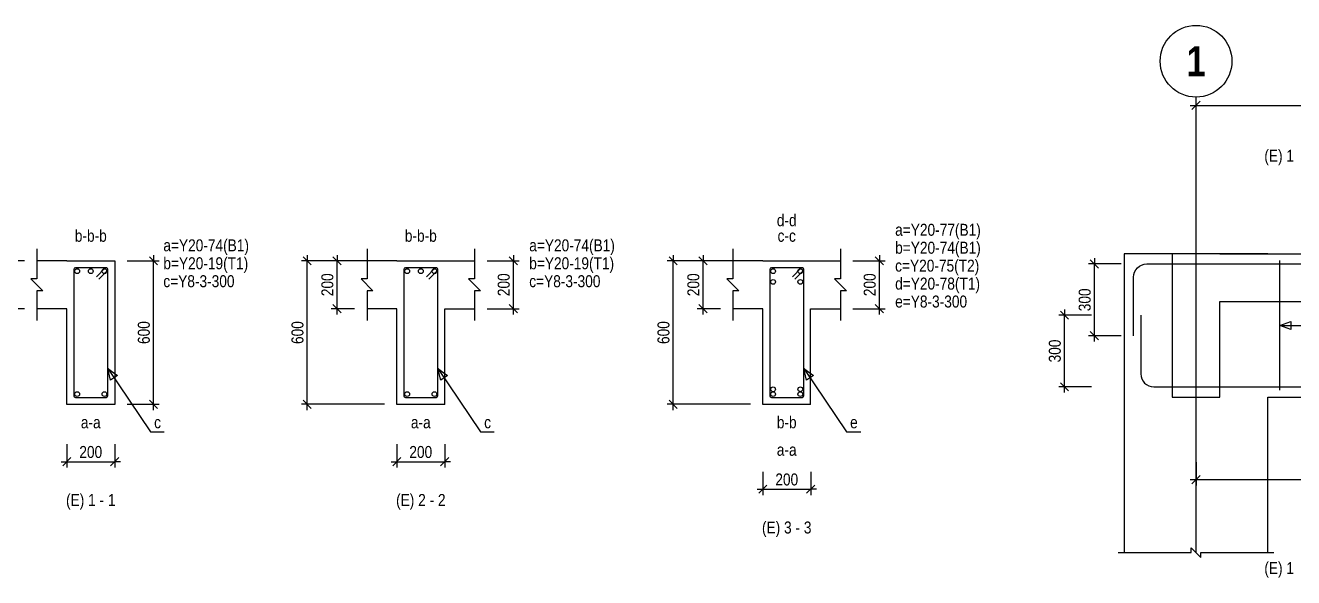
# Model space of a CAD drawing. Extents: x 0 to 206258, y -403073 to 0.
# Drawn here: x 41336 to 51943, y -308984 to -304364 of the extents above; entities that cross this region are included whole.
import ezdxf
from ezdxf.enums import TextEntityAlignment as Align
from ezdxf.lldxf.tags import DXFTag

# ---------------------------------------------------------------- set-up
doc = ezdxf.new("R2010")
doc.units = 0
doc.header["$LTSCALE"] = 1000
for name, color, linetype in [('Axis Circle(Dir 2)', 150, 'Continuous'), ('Axis Label(Dir 1)', 7, 'Continuous'), ('Axis Line(Dir 2)', 150, 'CENTER2'), ('Break Line', 5, 'Continuous'), ('Dimension Line', 5, 'Continuous'), ('Front Elevation Line', 40, 'Continuous'), ('Leader Line', 5, 'Continuous'), ('Link Line', 3, 'Continuous'), ('Rebar Label', 6, 'Continuous'), ('Rebar Line', 7, 'Continuous'), ('Section Label', 1, 'Continuous'), ('Top Rebar Label', 6, 'Continuous'), ('Top Rebar Line', 7, 'Continuous')]:
    doc.layers.add(name, color=color, linetype=linetype)
doc.layers.add('Beam Line(D)', color=112, linetype='Continuous', true_color=0x00bd5e)
doc.layers.add('Link Label', color=94, linetype='Continuous', true_color=0x008100)
doc.styles.add('Axis Label(Dir 1)', font='ARIALNB.TTF', dxfattribs={"height": 250})
doc.styles.add('Dimension Text', font='ARIALN.TTF', dxfattribs={"height": 100})
doc.styles.add('Link Label', font='ARIALN.TTF', dxfattribs={"height": 100})
doc.styles.add('Rebar Label', font='ARIALN.TTF', dxfattribs={"height": 100})
doc.styles.add('Section Label', font='ARIALN.TTF', dxfattribs={"height": 100})
doc.styles.add('Top Rebar Label', font='ARIALN.TTF', dxfattribs={"height": 100})
tags = doc.linetypes.add('CENTER2', pattern=[1.125, 0.75, -0.125, 0.125, -0.125]).pattern_tags.tags
tags[10:11] = [DXFTag(74, 4), DXFTag(75, 0), DXFTag(340, '0'), DXFTag(46, 0.0), DXFTag(50, 0.0), DXFTag(44, 0.0), DXFTag(45, 0.0)]
tags[8:9] = [DXFTag(74, 4), DXFTag(75, 0), DXFTag(340, '0'), DXFTag(46, 0.0), DXFTag(50, 0.0), DXFTag(44, 0.0), DXFTag(45, 0.0)]
tags[6:7] = [DXFTag(74, 4), DXFTag(75, 0), DXFTag(340, '0'), DXFTag(46, 0.0), DXFTag(50, 0.0), DXFTag(44, 0.0), DXFTag(45, 0.0)]
tags[4:5] = [DXFTag(74, 4), DXFTag(75, 0), DXFTag(340, '0'), DXFTag(46, 0.0), DXFTag(50, 0.0), DXFTag(44, 0.0), DXFTag(45, 0.0)]
doc.dimstyles.new('BEAM', dxfattribs={"dimtxt": 100, "dimasz": 30, "dimexe": 48.3, "dimexo": 103.5, "dimgap": 30, "dimtad": 1, "dimtoh": 1, "dimdec": 1, "dimlfac": 0.5, "dimdsep": 46, "dimtxsty": 'Dimension Text', "dimblk": 'PCDIM_TICK', "dimcen": 0.09, "dimclrd": 5, "dimclre": 5, "dimclrt": 5, "dimadec": 1, "dimazin": 0, "dimtp": 1, "dimtm": 1, "dimtfac": 1, "dimtdec": 4, "dimtofl": 0, "dimtmove": 0, "dimatfit": 3, "dimfxl": 1, "dimtolj": 1, "dimtzin": 0, "dimarcsym": 0})

# ---------------------------------------------------------------- blocks, each defined once
blk = doc.blocks.new('PCDIM_TICK')
at = {"layer": 'Dimension Line', "color": 0, "transparency": 33554687}
for p, q in [((1.15, 1.15), (-1.15, -1.15)), ((1.61, 0), (0, 0))]:
    blk.add_line(p, q, dxfattribs=at)
blk = doc.blocks.new('*U3769')
at = {"layer": 'Dimension Line', "color": 5, "true_color": 0x0000ff, "transparency": 16777216}
for p, q in [((42187, -306334), (42456, -306334)), ((42408, -307534), (42408, -306334)), ((42187, -307534), (42456, -307534))]:
    blk.add_line(p, q, dxfattribs=at)
at = {"layer": 'Dimension Line', "color": 5, "true_color": 0x0000ff, "transparency": 16777216, "xscale": 30, "yscale": 30}
for p, rotation in [((42408, -306334), 89.99999999999447), ((42408, -307534), 269.9999999999834)]:
    blk.add_blockref('PCDIM_TICK', p, dxfattribs=dict(at, rotation=rotation))
at = {"layer": 'Dimension Line', "color": 5, "true_color": 0x0000ff, "transparency": 16777216, "insert": (42378, -306934), "char_height": 100, "width": 181.97, "attachment_point": 8, "rotation": 90, "style": 'Dimension Text'}
blk.add_mtext('600', dxfattribs=at)
blk = doc.blocks.new('*U3770')
at = {"layer": 'Dimension Line', "color": 5, "true_color": 0x0000ff, "transparency": 16777216}
for p, q in [((41330, -306334), (41135, -306334)), ((41183, -306734), (41183, -306334)), ((41330, -306734), (41135, -306734))]:
    blk.add_line(p, q, dxfattribs=at)
at = {"layer": 'Dimension Line', "color": 5, "true_color": 0x0000ff, "transparency": 16777216, "xscale": 30, "yscale": 30}
for p, rotation in [((41183, -306334), 89.99999999999447), ((41183, -306734), 269.9999999999834)]:
    blk.add_blockref('PCDIM_TICK', p, dxfattribs=dict(at, rotation=rotation))
at = {"layer": 'Dimension Line', "color": 5, "true_color": 0x0000ff, "transparency": 16777216, "insert": (41153, -306534), "char_height": 100, "width": 182.77, "attachment_point": 8, "rotation": 90, "style": 'Dimension Text'}
blk.add_mtext('200', dxfattribs=at)
blk = doc.blocks.new('*U3771')
at = {"layer": 'Dimension Line', "color": 5, "true_color": 0x0000ff, "transparency": 16777216}
for p, q in [((41683, -307868), (41683, -308063)), ((42083, -307868), (42083, -308063)), ((41683, -308014), (42083, -308014))]:
    blk.add_line(p, q, dxfattribs=at)
at = {"layer": 'Dimension Line', "color": 5, "true_color": 0x0000ff, "transparency": 16777216, "xscale": 30, "yscale": 30, "rotation": 180.0000000000004}
blk.add_blockref('PCDIM_TICK', (41683, -308014), dxfattribs=at)
at = {"layer": 'Dimension Line', "color": 5, "true_color": 0x0000ff, "transparency": 16777216, "xscale": 30, "yscale": 30}
blk.add_blockref('PCDIM_TICK', (42083, -308014), dxfattribs=at)
at = {"layer": 'Dimension Line', "color": 5, "true_color": 0x0000ff, "transparency": 16777216, "insert": (41883, -307984), "char_height": 100, "width": 182.77, "attachment_point": 8, "style": 'Dimension Text'}
blk.add_mtext('200', dxfattribs=at)
blk = doc.blocks.new('*U3772')
at = {"layer": 'Dimension Line', "color": 5, "true_color": 0x0000ff, "transparency": 16777216}
for p, q in [((45197, -306334), (45467, -306334)), ((45418, -306734), (45418, -306334)), ((45197, -306734), (45467, -306734))]:
    blk.add_line(p, q, dxfattribs=at)
at = {"layer": 'Dimension Line', "color": 5, "true_color": 0x0000ff, "transparency": 16777216, "xscale": 30, "yscale": 30}
for p, rotation in [((45418, -306334), 89.99999999999447), ((45418, -306734), 269.9999999999834)]:
    blk.add_blockref('PCDIM_TICK', p, dxfattribs=dict(at, rotation=rotation))
at = {"layer": 'Dimension Line', "color": 5, "true_color": 0x0000ff, "transparency": 16777216, "insert": (45388, -306534), "char_height": 100, "width": 182.77, "attachment_point": 8, "rotation": 90, "style": 'Dimension Text'}
blk.add_mtext('200', dxfattribs=at)
blk = doc.blocks.new('*U3773')
at = {"layer": 'Dimension Line', "color": 5, "true_color": 0x0000ff, "transparency": 16777216}
for p, q in [((44090, -306334), (43895, -306334)), ((43943, -306734), (43943, -306334)), ((44090, -306734), (43895, -306734))]:
    blk.add_line(p, q, dxfattribs=at)
at = {"layer": 'Dimension Line', "color": 5, "true_color": 0x0000ff, "transparency": 16777216, "xscale": 30, "yscale": 30}
for p, rotation in [((43943, -306334), 89.99999999999447), ((43943, -306734), 269.9999999999834)]:
    blk.add_blockref('PCDIM_TICK', p, dxfattribs=dict(at, rotation=rotation))
at = {"layer": 'Dimension Line', "color": 5, "true_color": 0x0000ff, "transparency": 16777216, "insert": (43913, -306534), "char_height": 100, "width": 182.77, "attachment_point": 8, "rotation": 90, "style": 'Dimension Text'}
blk.add_mtext('200', dxfattribs=at)
blk = doc.blocks.new('*U3774')
at = {"layer": 'Dimension Line', "color": 5, "true_color": 0x0000ff, "transparency": 16777216}
for p, q in [((44340, -306334), (43645, -306334)), ((43693, -307534), (43693, -306334)), ((44340, -307534), (43645, -307534))]:
    blk.add_line(p, q, dxfattribs=at)
at = {"layer": 'Dimension Line', "color": 5, "true_color": 0x0000ff, "transparency": 16777216, "xscale": 30, "yscale": 30}
for p, rotation in [((43693, -306334), 89.99999999999447), ((43693, -307534), 269.9999999999834)]:
    blk.add_blockref('PCDIM_TICK', p, dxfattribs=dict(at, rotation=rotation))
at = {"layer": 'Dimension Line', "color": 5, "true_color": 0x0000ff, "transparency": 16777216, "insert": (43663, -306934), "char_height": 100, "width": 181.97, "attachment_point": 8, "rotation": 90, "style": 'Dimension Text'}
blk.add_mtext('600', dxfattribs=at)
blk = doc.blocks.new('*U3775')
at = {"layer": 'Dimension Line', "color": 5, "true_color": 0x0000ff, "transparency": 16777216}
for p, q in [((44443, -307868), (44443, -308063)), ((44843, -307868), (44843, -308063)), ((44443, -308014), (44843, -308014))]:
    blk.add_line(p, q, dxfattribs=at)
at = {"layer": 'Dimension Line', "color": 5, "true_color": 0x0000ff, "transparency": 16777216, "xscale": 30, "yscale": 30, "rotation": 180.0000000000004}
blk.add_blockref('PCDIM_TICK', (44443, -308014), dxfattribs=at)
at = {"layer": 'Dimension Line', "color": 5, "true_color": 0x0000ff, "transparency": 16777216, "xscale": 30, "yscale": 30}
blk.add_blockref('PCDIM_TICK', (44843, -308014), dxfattribs=at)
at = {"layer": 'Dimension Line', "color": 5, "true_color": 0x0000ff, "transparency": 16777216, "insert": (44643, -307984), "char_height": 100, "width": 182.77, "attachment_point": 8, "style": 'Dimension Text'}
blk.add_mtext('200', dxfattribs=at)
blk = doc.blocks.new('*U3776')
at = {"layer": 'Dimension Line', "color": 5, "true_color": 0x0000ff, "transparency": 16777216}
for p, q in [((48257, -306334), (48527, -306334)), ((48479, -306734), (48479, -306334)), ((48257, -306734), (48527, -306734))]:
    blk.add_line(p, q, dxfattribs=at)
at = {"layer": 'Dimension Line', "color": 5, "true_color": 0x0000ff, "transparency": 16777216, "xscale": 30, "yscale": 30}
for p, rotation in [((48479, -306334), 89.99999999999447), ((48479, -306734), 269.9999999999834)]:
    blk.add_blockref('PCDIM_TICK', p, dxfattribs=dict(at, rotation=rotation))
at = {"layer": 'Dimension Line', "color": 5, "true_color": 0x0000ff, "transparency": 16777216, "insert": (48449, -306534), "char_height": 100, "width": 182.77, "attachment_point": 8, "rotation": 90, "style": 'Dimension Text'}
blk.add_mtext('200', dxfattribs=at)
blk = doc.blocks.new('*U3777')
at = {"layer": 'Dimension Line', "color": 5, "true_color": 0x0000ff, "transparency": 16777216}
for p, q in [((47150, -306334), (46955, -306334)), ((47004, -306734), (47004, -306334)), ((47150, -306734), (46955, -306734))]:
    blk.add_line(p, q, dxfattribs=at)
at = {"layer": 'Dimension Line', "color": 5, "true_color": 0x0000ff, "transparency": 16777216, "xscale": 30, "yscale": 30}
for p, rotation in [((47004, -306334), 89.99999999999447), ((47004, -306734), 269.9999999999834)]:
    blk.add_blockref('PCDIM_TICK', p, dxfattribs=dict(at, rotation=rotation))
at = {"layer": 'Dimension Line', "color": 5, "true_color": 0x0000ff, "transparency": 16777216, "insert": (46974, -306534), "char_height": 100, "width": 182.77, "attachment_point": 8, "rotation": 90, "style": 'Dimension Text'}
blk.add_mtext('200', dxfattribs=at)
blk = doc.blocks.new('*U3778')
at = {"layer": 'Dimension Line', "color": 5, "true_color": 0x0000ff, "transparency": 16777216}
for p, q in [((47400, -306334), (46705, -306334)), ((46754, -307534), (46754, -306334)), ((47400, -307534), (46705, -307534))]:
    blk.add_line(p, q, dxfattribs=at)
at = {"layer": 'Dimension Line', "color": 5, "true_color": 0x0000ff, "transparency": 16777216, "xscale": 30, "yscale": 30}
for p, rotation in [((46754, -306334), 89.99999999999447), ((46754, -307534), 269.9999999999834)]:
    blk.add_blockref('PCDIM_TICK', p, dxfattribs=dict(at, rotation=rotation))
at = {"layer": 'Dimension Line', "color": 5, "true_color": 0x0000ff, "transparency": 16777216, "insert": (46724, -306934), "char_height": 100, "width": 181.97, "attachment_point": 8, "rotation": 90, "style": 'Dimension Text'}
blk.add_mtext('600', dxfattribs=at)
blk = doc.blocks.new('*U3779')
at = {"layer": 'Dimension Line', "color": 5, "true_color": 0x0000ff, "transparency": 16777216}
for p, q in [((47504, -308098), (47504, -308293)), ((47904, -308098), (47904, -308293)), ((47504, -308244), (47904, -308244))]:
    blk.add_line(p, q, dxfattribs=at)
at = {"layer": 'Dimension Line', "color": 5, "true_color": 0x0000ff, "transparency": 16777216, "xscale": 30, "yscale": 30, "rotation": 180.0000000000004}
blk.add_blockref('PCDIM_TICK', (47504, -308244), dxfattribs=at)
at = {"layer": 'Dimension Line', "color": 5, "true_color": 0x0000ff, "transparency": 16777216, "xscale": 30, "yscale": 30}
blk.add_blockref('PCDIM_TICK', (47904, -308244), dxfattribs=at)
at = {"layer": 'Dimension Line', "color": 5, "true_color": 0x0000ff, "transparency": 16777216, "insert": (47704, -308214), "char_height": 100, "width": 182.77, "attachment_point": 8, "style": 'Dimension Text'}
blk.add_mtext('200', dxfattribs=at)
blk = doc.blocks.new('*U3785')
at = {"layer": 'Dimension Line', "color": 5, "true_color": 0x0000ff, "transparency": 16777216}
for p, q in [((51127, -308018), (51127, -308213)), ((60865, -308018), (60865, -308213)), ((51127, -308164), (60865, -308164))]:
    blk.add_line(p, q, dxfattribs=at)
at = {"layer": 'Dimension Line', "color": 5, "true_color": 0x0000ff, "transparency": 16777216, "xscale": 30, "yscale": 30, "rotation": 180.0000000000004}
blk.add_blockref('PCDIM_TICK', (51127, -308164), dxfattribs=at)
at = {"layer": 'Dimension Line', "color": 5, "true_color": 0x0000ff, "transparency": 16777216, "xscale": 30, "yscale": 30}
blk.add_blockref('PCDIM_TICK', (60865, -308164), dxfattribs=at)
at = {"layer": 'Dimension Line', "color": 5, "true_color": 0x0000ff, "transparency": 16777216, "insert": (55996, -308134), "char_height": 100, "width": 249.2, "attachment_point": 8, "style": 'Dimension Text'}
blk.add_mtext('4900', dxfattribs=at)
blk = doc.blocks.new('*U3788')
at = {"layer": 'Dimension Line', "color": 5, "true_color": 0x0000ff, "transparency": 16777216}
for p, q in [((50502, -306360), (50229, -306360)), ((50277, -306960), (50277, -306360)), ((50502, -306960), (50229, -306960))]:
    blk.add_line(p, q, dxfattribs=at)
at = {"layer": 'Dimension Line', "color": 5, "true_color": 0x0000ff, "transparency": 16777216, "xscale": 30, "yscale": 30}
for p, rotation in [((50277, -306360), 89.99999999999447), ((50277, -306960), 269.9999999999834)]:
    blk.add_blockref('PCDIM_TICK', p, dxfattribs=dict(at, rotation=rotation))
at = {"layer": 'Dimension Line', "color": 5, "true_color": 0x0000ff, "transparency": 16777216, "insert": (50247, -306660), "char_height": 100, "width": 181.5, "attachment_point": 8, "rotation": 90, "style": 'Dimension Text'}
blk.add_mtext('300', dxfattribs=at)
blk = doc.blocks.new('*U3789')
at = {"layer": 'Dimension Line', "color": 5, "true_color": 0x0000ff, "transparency": 16777216}
for p, q in [((50252, -306788), (49979, -306788)), ((50027, -307388), (50027, -306788)), ((50252, -307388), (49979, -307388))]:
    blk.add_line(p, q, dxfattribs=at)
at = {"layer": 'Dimension Line', "color": 5, "true_color": 0x0000ff, "transparency": 16777216, "xscale": 30, "yscale": 30}
for p, rotation in [((50027, -306788), 89.99999999999447), ((50027, -307388), 269.9999999999834)]:
    blk.add_blockref('PCDIM_TICK', p, dxfattribs=dict(at, rotation=rotation))
at = {"layer": 'Dimension Line', "color": 5, "true_color": 0x0000ff, "transparency": 16777216, "insert": (49997, -307088), "char_height": 100, "width": 181.5, "attachment_point": 8, "rotation": 90, "style": 'Dimension Text'}
blk.add_mtext('300', dxfattribs=at)
blk = doc.blocks.new('*U3790')
at = {"layer": 'Dimension Line', "color": 5, "true_color": 0x0000ff, "transparency": 16777216}
for p, q in [((51127, -305181), (51127, -304986)), ((51127, -305034), (61527, -305034)), ((61527, -305181), (61527, -304986))]:
    blk.add_line(p, q, dxfattribs=at)
at = {"layer": 'Dimension Line', "color": 5, "true_color": 0x0000ff, "transparency": 16777216, "xscale": 30, "yscale": 30, "rotation": 180.0000000000004}
blk.add_blockref('PCDIM_TICK', (51127, -305034), dxfattribs=at)
at = {"layer": 'Dimension Line', "color": 5, "true_color": 0x0000ff, "transparency": 16777216, "xscale": 30, "yscale": 30}
blk.add_blockref('PCDIM_TICK', (61527, -305034), dxfattribs=at)
at = {"layer": 'Dimension Line', "color": 5, "true_color": 0x0000ff, "transparency": 16777216, "insert": (56327, -305004), "char_height": 100, "width": 245.98, "attachment_point": 8, "style": 'Dimension Text'}
blk.add_mtext('5200', dxfattribs=at)

msp = doc.modelspace()

# ---------------------------------------------------------------- linework, layer by layer
at = {"layer": 'Axis Circle(Dir 2)', "transparency": 33554687}
msp.add_circle((51127.055, -304664.284), 300, dxfattribs=at)
at = {"layer": 'Axis Line(Dir 2)', "transparency": 33554687}
msp.add_lwpolyline([(51127.055, -308774.284), (51127.055, -304964.284)], dxfattribs=at)
at = {"layer": 'Beam Line(D)', "transparency": 33554687}
for points in [[(41683.146, -306334.284), (42083.146, -306334.284), (42083.146, -307534.284), (41683.146, -307534.284), (41683.146, -306734.284), (41433.146, -306734.284)], [(41683.146, -306334.284), (41433.146, -306334.284)], [(41683.146, -306334.284), (41683.146, -306334.284)], [(44443.385, -306334.284), (44193.385, -306334.284)], [(44443.385, -306334.284), (44843.385, -306334.284)], [(44443.385, -306334.284), (44443.385, -306334.284)], [(44843.385, -306334.284), (44843.385, -306334.284)], [(44843.385, -306334.284), (45093.385, -306334.284)], [(47503.623, -306334.284), (47253.623, -306334.284)], [(47503.623, -306334.284), (47903.623, -306334.284)], [(47503.623, -306334.284), (47503.623, -306334.284)], [(47903.623, -306334.284), (47903.623, -306334.284)], [(47903.623, -306334.284), (48153.623, -306334.284)], [(50527.055, -306274.284), (50527.055, -308774.284)], [(51727.055, -306274.284), (50527.055, -306274.284)], [(51727.055, -306274.284), (60927.055, -306274.284)], [(44843.385, -307534.284), (44443.385, -307534.284), (44443.385, -306734.284), (44193.385, -306734.284)], [(44843.385, -307534.284), (44843.385, -306734.284), (45093.385, -306734.284)], [(47903.623, -307534.284), (47503.623, -307534.284), (47503.623, -306734.284), (47253.623, -306734.284)], [(47903.623, -307534.284), (47903.623, -306734.284), (48153.623, -306734.284)], [(51727.055, -308774.284), (51727.055, -307474.284)], [(51727.055, -307474.284), (60927.055, -307474.284)]]:
    msp.add_lwpolyline(points, dxfattribs=at)
at = {"layer": 'Break Line', "transparency": 33554687}
for points in [[(41433.146, -306234.284), (41433.146, -306484.284), (41383.146, -306484.284), (41483.146, -306584.284), (41433.146, -306584.284), (41433.146, -306834.284)], [(44193.385, -306234.284), (44193.385, -306484.284), (44143.385, -306484.284), (44243.385, -306584.284), (44193.385, -306584.284), (44193.385, -306834.284)], [(45093.385, -306234.284), (45093.385, -306484.284), (45043.385, -306484.284), (45143.385, -306584.284), (45093.385, -306584.284), (45093.385, -306834.284)], [(47253.623, -306234.284), (47253.623, -306484.284), (47203.623, -306484.284), (47303.623, -306584.284), (47253.623, -306584.284), (47253.623, -306834.284)], [(48153.623, -306234.284), (48153.623, -306484.284), (48103.623, -306484.284), (48203.623, -306584.284), (48153.623, -306584.284), (48153.623, -306834.284)], [(50477.055, -308774.284), (51087.055, -308774.284), (51087.055, -308734.284), (51167.055, -308814.284), (51167.055, -308774.284), (51777.055, -308774.284)]]:
    msp.add_lwpolyline(points, dxfattribs=at)
at = {"layer": 'Front Elevation Line', "transparency": 33554687}
for points in [[(51327.055, -306274.284), (50927.055, -306274.284)], [(50927.055, -306274.284), (50927.055, -307474.284)], [(51327.055, -306274.284), (61327.055, -306274.284)], [(51327.055, -307474.284), (51327.055, -306674.284)], [(51327.055, -306674.284), (61327.055, -306674.284)], [(50927.055, -307474.284), (51327.055, -307474.284)]]:
    msp.add_lwpolyline(points, dxfattribs=at)
at = {"layer": 'Leader Line', "transparency": 33554687}
for points in [[(51827.055, -306874.284), (51921.024, -306840.082), (51921.024, -306908.486), (51827.055, -306874.284), (56022.411, -306874.284)], [(42106.086, -307293.009), (42049.402, -307331.297), (42025.146, -307234.284), (42106.086, -307293.009)], [(42025.146, -307234.284), (42383.146, -307764.284), (42496.275, -307764.284)], [(44866.325, -307293.008), (44809.641, -307331.297), (44785.384, -307234.283), (44866.325, -307293.008)], [(44785.384, -307234.283), (45143.385, -307764.284), (45256.514, -307764.284)], [(47926.563, -307293.008), (47869.879, -307331.296), (47845.622, -307234.283), (47926.563, -307293.008)], [(47845.622, -307234.283), (48203.623, -307764.284), (48324.435, -307764.284)]]:
    msp.add_lwpolyline(points, dxfattribs=at)
at = {"layer": 'Link Line', "transparency": 33554687}
msp.add_line((51827.055, -307416.284), (51827.055, -306332.284), dxfattribs=at)
for points in [[(41950.335, -306486.894), (42021.045, -306416.183, 0.668178638), (42011.146, -306392.284), (41755.146, -306392.284, 0.414213562), (41741.146, -306406.284), (41741.146, -307462.284, 0.414213562), (41755.146, -307476.284), (42011.146, -307476.284, 0.414213562), (42025.146, -307462.284), (42025.146, -306406.284, 0.668178638), (42001.246, -306396.384), (41930.536, -306467.095)], [(44710.573, -306486.894), (44781.284, -306416.183, 0.668178638), (44771.385, -306392.284), (44515.385, -306392.284, 0.414213562), (44501.385, -306406.284), (44501.385, -307462.284, 0.414213562), (44515.385, -307476.284), (44771.385, -307476.284, 0.414213562), (44785.385, -307462.284), (44785.385, -306406.284, 0.668178638), (44761.485, -306396.384), (44690.774, -306467.095)], [(47770.812, -306486.894), (47841.523, -306416.183, 0.668178638), (47831.623, -306392.284), (47575.623, -306392.284, 0.414213562), (47561.623, -306406.284), (47561.623, -307462.284, 0.414213562), (47575.623, -307476.284), (47831.623, -307476.284, 0.414213562), (47845.623, -307462.284), (47845.623, -306406.284, 0.668178638), (47821.724, -306396.384), (47751.013, -306467.095)]]:
    msp.add_lwpolyline(points, format="xyb", dxfattribs=at)
at = {"layer": 'Rebar Line', "transparency": 33554687}
msp.add_lwpolyline([(50665.055, -306788.284), (50665.055, -307278.328, 0.414213562), (50775.011, -307388.284), (58595.571, -307388.284, 0.024922321), (58606.512, -307387.738), (58995.598, -307348.829, -0.024922321), (59006.539, -307348.284), (60925.055, -307348.284)], format="xyb", dxfattribs=at)
for centre in [(41769.146, -306420.284), (41883.146, -306420.284), (41997.146, -306420.284), (44529.385, -306420.284), (44643.385, -306420.284), (44757.385, -306420.284), (47589.623, -306420.284), (47817.623, -306420.284), (47589.623, -306510.284), (47817.623, -306510.284), (47589.623, -307408.284), (47817.623, -307408.284), (41769.146, -307448.284), (41997.146, -307448.284), (44529.385, -307448.284), (44757.385, -307448.284), (47589.623, -307448.284), (47817.623, -307448.284)]:
    msp.add_circle(centre, 20, dxfattribs=at)
at = {"layer": 'Top Rebar Line', "transparency": 33554687}
msp.add_lwpolyline([(50605.055, -306960.284), (50605.055, -306470.239, -0.414213562), (50715.011, -306360.284), (66005.055, -306360.284)], format="xyb", dxfattribs=at)

# ---------------------------------------------------------------- texts
at = {"layer": 'Axis Label(Dir 1)', "transparency": 33554687, "style": 'Axis Label(Dir 1)'}
msp.add_text('1', height=250, dxfattribs=at).set_placement((51127.055, -304664.284), align=Align.MIDDLE_CENTER)
at = {"layer": 'Link Label', "transparency": 33554687, "style": 'Link Label'}
for s, p in [(' c=Y8-3-300', (42458.146, -306554.284)), (' c=Y8-3-300', (45518.385, -306554.284)), (' e=Y8-3-300', (48578.623, -306724.284)), ('c', (42413.146, -307734.284)), ('c', (45173.385, -307734.284)), ('e', (48233.623, -307734.284))]:
    msp.add_text(s, height=100, dxfattribs=at).set_placement(p)
at = {"layer": 'Rebar Label', "transparency": 33554687, "style": 'Rebar Label'}
for s, p in [('d-d', (47703.623, -306074.284)), ('b-b-b', (41883.146, -306204.284)), ('b-b-b', (44643.385, -306204.284)), ('c-c', (47703.623, -306204.284)), ('a-a', (41883.146, -307764.284)), ('a-a', (44643.385, -307764.284)), ('b-b', (47703.623, -307764.284)), ('a-a', (47703.623, -307994.284))]:
    msp.add_text(s, height=100, dxfattribs=at).set_placement(p, align=Align.BOTTOM_CENTER)
for s, p in [(' a=Y20-77(B1)', (48578.623, -306124.284)), (' a=Y20-74(B1)', (42458.146, -306254.284)), (' a=Y20-74(B1)', (45518.385, -306254.284)), (' b=Y20-74(B1)', (48578.623, -306274.284))]:
    msp.add_text(s, height=100, dxfattribs=at).set_placement(p)
at = {"layer": 'Section Label', "transparency": 33554687, "style": 'Section Label'}
for p in [(51946.344, -305454.994), (51946.344, -308903.573)]:
    msp.add_text('(E) 1', height=100, dxfattribs=at).set_placement(p, align=Align.MIDDLE_RIGHT)
for s, p in [('(E) 1 - 1', (41883.146, -308414.284)), ('(E) 2 - 2', (44643.385, -308414.284)), ('(E) 3 - 3', (47703.623, -308644.284))]:
    msp.add_text(s, height=100, dxfattribs=at).set_placement(p, align=Align.BOTTOM_CENTER)
at = {"layer": 'Top Rebar Label', "transparency": 33554687, "style": 'Top Rebar Label'}
for s, p in [(' b=Y20-19(T1)', (42458.146, -306404.284)), (' b=Y20-19(T1)', (45518.385, -306404.284)), (' c=Y20-75(T2)', (48578.623, -306424.284)), (' d=Y20-78(T1)', (48578.623, -306574.284))]:
    msp.add_text(s, height=100, dxfattribs=at).set_placement(p)

# ---------------------------------------------------------------- dimensions: what is measured, and where the dimension line sits
at = {"layer": 'Dimension Line', "transparency": 33554687}
for base, p1, p2, text, picture, middle in [((56327.055, -305034.284), (51127.055, -305284.284), (61527.055, -305284.284), '5200', '*U3790', (56327.055, -305034.284)), ((41883.146, -308014.284), (41683.146, -307764.284), (42083.146, -307764.284), '200', '*U3771', (41883.146, -308014.284)), ((44643.385, -308014.284), (44443.385, -307764.284), (44843.385, -307764.284), '200', '*U3775', (44643.385, -308014.284)), ((55996.055, -308164.284), (51127.055, -307914.284), (60865.055, -307914.284), '4900', '*U3785', (55996.055, -308164.284)), ((47703.623, -308244.284), (47503.623, -307994.284), (47903.623, -307994.284), '200', '*U3779', (47703.623, -308244.284))]:
    dim = msp.add_linear_dim(base=base, p1=p1, p2=p2, text=text, dimstyle='BEAM', override={"dimscale": 1, "dimtxt": 100, "dimasz": 30, "dimexe": 48.3, "dimexo": 103.5, "dimgap": 30, "dimtad": 1, "dimtih": 0, "dimdec": 1, "dimlfac": 0.5, "dimzin": 8, "dimlunit": 2, "dimpost": '', "dimtxsty": 'Dimension Text', "dimblk": 'PCDIM_TICK', "dimse1": 0, "dimse2": 0, "dimsd2": 0, "dimclrd": 5, "dimclre": 5, "dimclrt": 5, "dimaunit": 0, "dimadec": 1, "dimazin": 0, "dimtol": 0, "dimtp": 1, "dimtm": 1, "dimtmove": 0}, dxfattribs=at)
    dim.commit()
    dim.dimension.update_dxf_attribs({"geometry": picture, "text_midpoint": middle})
for base, p1, p2, text, picture, middle in [((41183.146, -306534.284), (41433.146, -306734.284), (41433.146, -306334.284), '200', '*U3770', (41183.146, -306534.284)), ((42408.146, -306934.284), (42083.146, -307534.284), (42083.146, -306334.284), '600', '*U3769', (42408.146, -306934.284)), ((43693.385, -306934.284), (44443.385, -307534.284), (44443.385, -306334.284), '600', '*U3774', (43693.385, -306934.284)), ((43943.385, -306534.284), (44193.385, -306734.284), (44193.385, -306334.284), '200', '*U3773', (43943.385, -306534.284)), ((45418.385, -306534.284), (45093.385, -306734.284), (45093.385, -306334.284), '200', '*U3772', (45418.385, -306534.284)), ((46753.623, -306934.284), (47503.623, -307534.284), (47503.623, -306334.284), '600', '*U3778', (46753.623, -306934.284)), ((47003.623, -306534.284), (47253.623, -306734.284), (47253.623, -306334.284), '200', '*U3777', (47003.623, -306534.284)), ((48478.623, -306534.284), (48153.623, -306734.284), (48153.623, -306334.284), '200', '*U3776', (48478.623, -306534.284)), ((50277.055, -306660.284), (50605.055, -306960.284), (50605.055, -306360.284), '300', '*U3788', (50277.055, -306660.284)), ((50027.055, -307088.284), (50355.055, -307388.284), (50355.055, -306788.284), '300', '*U3789', (50027.055, -307088.284))]:
    dim = msp.add_linear_dim(base=base, p1=p1, p2=p2, angle=90, text=text, dimstyle='BEAM', override={"dimscale": 1, "dimtxt": 100, "dimasz": 30, "dimexe": 48.3, "dimexo": 103.5, "dimgap": 30, "dimtad": 1, "dimtih": 0, "dimdec": 1, "dimlfac": 0.5, "dimzin": 8, "dimlunit": 2, "dimpost": '', "dimtxsty": 'Dimension Text', "dimblk": 'PCDIM_TICK', "dimse1": 0, "dimse2": 0, "dimsd2": 0, "dimclrd": 5, "dimclre": 5, "dimclrt": 5, "dimaunit": 0, "dimadec": 1, "dimazin": 0, "dimtol": 0, "dimtp": 1, "dimtm": 1, "dimtmove": 0}, dxfattribs=at)
    dim.commit()
    dim.dimension.update_dxf_attribs({"geometry": picture, "text_midpoint": middle})

doc.saveas('drawing.dxf')
